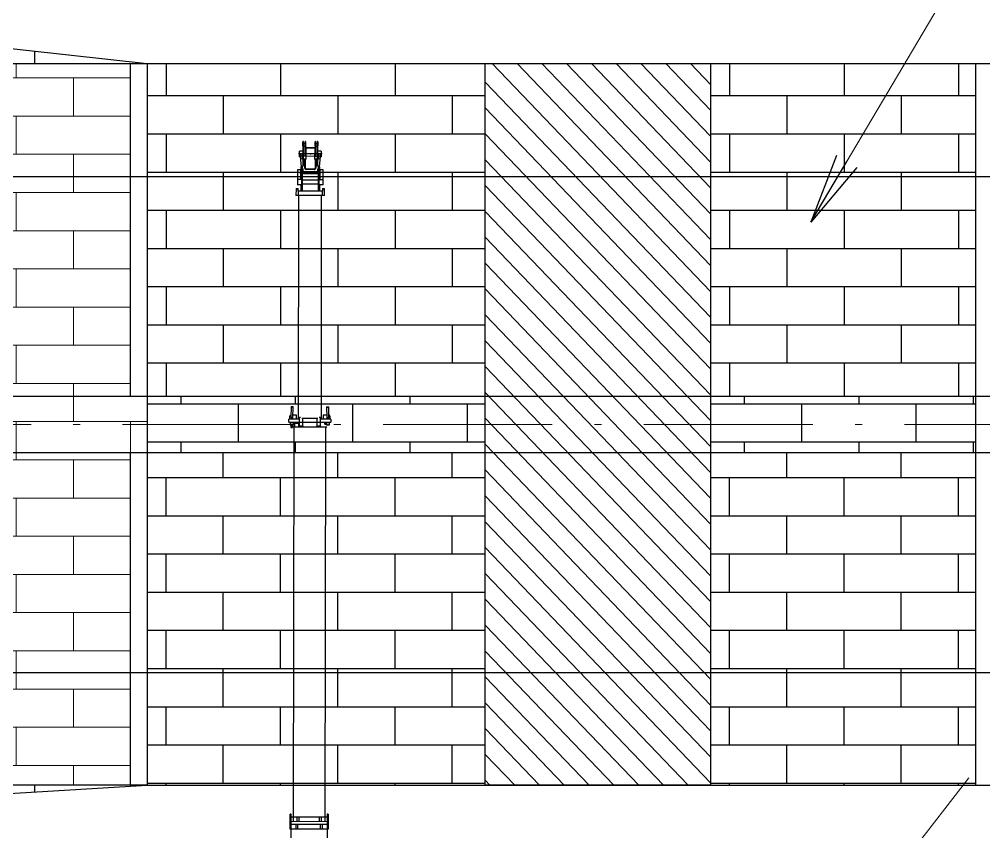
# Model space of a CAD drawing. Header units: millimetres. Extents: x -2078669 to -1085629, y -5987148 to 310365.
# Drawn here: x -1668783 to -1651666, y -5028176 to -5013766 of the extents above; entities that cross this region are included whole.
import ezdxf

# ---------------------------------------------------------------- set-up
doc = ezdxf.new("R2010")
doc.units = ezdxf.units.MM
doc.header["$LTSCALE"] = 500
doc.header["$PDSIZE"] = 300
doc.linetypes.add('SXF_一点短鎖線', pattern=[9.25, 6, -1.5, 0.25, -1.5])
doc.layers.get('Defpoints').update_dxf_attribs({"color": 153})
for name, color, linetype, lineweight in [('D-BGD', 7, 'Continuous', 13), ('D-BMK', 2, 'SXF_一点短鎖線', 13), ('D-BYP-STR1', 2, 'Continuous', 13), ('D-BYP-STR2', 6, 'Continuous', 25), ('D-BYP-STR3', 3, 'Continuous', 25), ('D-BYP-STR8', 5, 'Continuous', 25), ('D-BYP-STRA', 1, 'Continuous', 25), ('D-BYP-STRB', 5, 'Continuous', 25), ('D-BYP-STRC', 1, 'Continuous', 13)]:
    doc.layers.add(name, color=color, linetype=linetype, lineweight=lineweight)
doc.styles.add('MS ゴシック', font='MS Gothic.ttf')
doc.dimstyles.new('DIM-500-F', dxfattribs={"dimscale": 500, "dimtxt": 3.5, "dimasz": 2.5, "dimexe": 0, "dimexo": 2, "dimgap": 0.8, "dimtad": 1, "dimdec": 0, "dimzin": 0, "dimdsep": 46, "dimtxsty": 'MS ゴシック', "dimblk": 'OPEN', "dimcen": 0.1, "dimclrd": 256, "dimclre": 256, "dimclrt": 256, "dimaunit": 1, "dimadec": 4, "dimazin": 0, "dimtfac": 1, "dimtdec": 0, "dimtmove": 2, "dimatfit": 3, "dimldrblk": 'OPEN', "dimfxl": 1, "dimtolj": 1, "dimtzin": 0, "dimlwd": -1, "dimlwe": -1, "dimarcsym": 2})

# ---------------------------------------------------------------- blocks, each defined once
blk = doc.blocks.new('河川平面')
at = {"layer": 'D-BGD', "linetype": 'Continuous'}
blk.add_line((1659033, -2789720, 363439), (1656740, -2792687, 363467), dxfattribs=at)
blk = doc.blocks.new('_Open')
at = {"color": 0, "linetype": 'ByBlock', "lineweight": -2}
for p, q in [((-1, 0.167), (0, 0)), ((-1, -0.167), (0, 0)), ((0, 0), (-1, 0))]:
    blk.add_line(p, q, dxfattribs=at)
blk = doc.blocks.new('A$Cd970f3e8')
at = {"layer": 'D-BYP-STRB'}
for p, q in [((769, 3605), (505, 3606)), ((505, 3606), (505, 3553)), ((680, 3606), (680, 3535)), ((769, 3605), (769, 3535)), ((841, 3627), (834, 3625)), ((835, 3592), (834, 3625)), ((959, 3629), (841, 3627)), ((841, 3591), (841, 3627)), ((959, 3629), (959, 3535)), ((4712, 3703), (4706, 3701)), ((4706, 3668), (4706, 3701)), ((4706, 3668), (4713, 3666)), ((4898, 3706), (4712, 3703)), ((4713, 3666), (4712, 3703)), ((4713, 3666), (4899, 3669)), ((4883, 3731), (4858, 3716)), ((4858, 3716), (4858, 3705)), ((4858, 3668), (4858, 3606)), ((4858, 3606), (4926, 3606)), ((4926, 3731), (4883, 3731)), ((4899, 3669), (4898, 3706)), ((4926, 3703), (4898, 3703)), ((4899, 3672), (4922, 3672)), ((4926, 3740), (4926, 3552)), ((4926, 3739), (4983, 3739)), ((5016, 3664), (4975, 3664)), ((4975, 3633), (5016, 3633)), ((4975, 3626), (5015, 3626)), ((4982, 3552), (4983, 3739)), ((4988, 3712), (4984, 3712)), ((4989, 3665), (4985, 3665)), ((4988, 3709), (4989, 3668)), ((5009, 3716), (4991, 3716)), ((5010, 3662), (4992, 3662)), ((5027, 3717), (5016, 3716)), ((5017, 3663), (5016, 3664)), ((5016, 3633), (5018, 3635)), ((5018, 3635), (5017, 3663)), ((5028, 3662), (5017, 3662)), ((5031, 3710), (5031, 3669)), ((5063, 3070), (5064, 3667)), ((5064, 3647), (12066, 3634)), ((11932, 3694), (12199, 3694)), ((11932, 3694), (11932, 3674)), ((11932, 3674), (19334, 3660)), ((11985, 3674), (11984, 3038)), ((12066, 3673), (12065, 3038)), ((12066, 3673), (12065, 3038)), ((12117, 3694), (12116, 3018)), ((12199, 3694), (12198, 3017)), ((0, 3506), (432, 3505)), ((0, 3506), (0, 3500)), ((0, 3500), (432, 3499)), ((0, 3470), (266, 3470)), ((0, 3470), (0, 3465)), ((0, 3465), (266, 3465)), ((9, 3511), (9, 3506)), ((9, 3511), (77, 3511)), ((9, 3457), (9, 3465)), ((9, 3457), (77, 3457)), ((26, 3511), (26, 3498)), ((26, 3471), (26, 3457)), ((43, 3520), (43, 3455)), ((60, 3511), (60, 3498)), ((60, 3471), (60, 3457)), ((77, 3511), (77, 3506)), ((77, 3457), (77, 3465)), ((89, 3500), (89, 3470)), ((94, 3465), (94, 3454)), ((94, 3454), (214, 3454)), ((112, 3454), (111, 3300)), ((120, 3454), (120, 3300)), ((172, 3567), (172, 3506)), ((172, 3567), (274, 3567)), ((214, 3523), (214, 3506)), ((214, 3523), (317, 3522)), ((214, 3465), (214, 3452)), ((214, 3452), (317, 3451)), ((219, 3544), (219, 3523)), ((223, 3584), (222, 3168)), ((227, 3553), (275, 3553)), ((266, 3551), (265, 3212)), ((266, 3500), (266, 3465)), ((274, 3567), (274, 3553)), ((275, 3553), (448, 3536)), ((317, 3522), (317, 3506)), ((317, 3500), (317, 3451)), ((317, 3474), (474, 3473)), ((317, 3463), (473, 3463)), ((432, 3514), (432, 3473)), ((432, 3514), (497, 3514)), ((451, 3538), (457, 3540)), ((451, 3537), (451, 3538)), ((451, 3521), (451, 3523)), ((456, 3520), (451, 3521)), ((540, 3524), (456, 3524)), ((540, 3519), (456, 3520)), ((457, 3540), (540, 3540)), ((540, 3536), (457, 3536)), ((488, 3506), (532, 3506)), ((491, 3446), (490, 3307)), ((540, 3553), (497, 3553)), ((497, 3553), (497, 3540)), ((497, 3519), (497, 3506)), ((501, 3446), (501, 3307)), ((523, 3513), (523, 3518)), ((523, 3513), (540, 3513)), ((531, 3234), (532, 3513)), ((540, 3559), (540, 3494)), ((540, 3559), (564, 3559)), ((540, 3494), (564, 3494)), ((564, 3559), (564, 3494)), ((680, 3552), (564, 3553)), ((564, 3540), (648, 3540)), ((886, 3535), (564, 3536)), ((886, 3523), (564, 3524)), ((648, 3519), (564, 3519)), ((564, 3513), (581, 3513)), ((573, 3513), (573, 3234)), ((581, 3518), (581, 3513)), ((648, 3540), (654, 3538)), ((654, 3521), (648, 3519)), ((654, 3538), (654, 3536)), ((654, 3523), (654, 3521)), ((687, 3523), (687, 3229)), ((761, 3523), (761, 3229)), ((769, 3542), (886, 3542)), ((835, 3592), (841, 3591)), ((841, 3591), (886, 3591)), ((886, 3535), (885, 3217)), ((959, 3591), (886, 3591)), ((886, 3591), (886, 3535)), ((4926, 3576), (959, 3577)), ((959, 3535), (959, 3217)), ((4894, 3532), (4894, 3552)), ((4894, 3552), (5053, 3551)), ((4916, 3512), (4915, 3226)), ((4916, 3493), (5053, 3493)), ((4982, 3244), (4982, 3493)), ((4988, 3552), (4988, 3493)), ((5053, 3560), (5053, 3485)), ((5053, 3560), (5064, 3560)), ((5053, 3485), (5064, 3485)), ((11984, 3534), (12058, 3534)), ((11985, 3567), (12058, 3566)), ((12117, 3587), (12191, 3587)), ((12117, 3554), (12191, 3554)), ((265, 3289), (0, 3290)), ((0, 3290), (0, 3285)), ((265, 3284), (0, 3285)), ((431, 3254), (0, 3255)), ((0, 3255), (0, 3249)), ((77, 3297), (9, 3297)), ((9, 3290), (9, 3297)), ((26, 3297), (26, 3284)), ((26, 3257), (26, 3244)), ((43, 3300), (43, 3235)), ((60, 3297), (60, 3284)), ((60, 3257), (60, 3243)), ((77, 3290), (77, 3297)), ((89, 3284), (89, 3255)), ((214, 3300), (94, 3300)), ((94, 3300), (94, 3290)), ((317, 3302), (214, 3303)), ((214, 3303), (214, 3289)), ((265, 3289), (265, 3254)), ((317, 3302), (317, 3254)), ((473, 3290), (317, 3291)), ((473, 3280), (317, 3280)), ((431, 3280), (431, 3239)), ((540, 3259), (540, 3194)), ((564, 3259), (540, 3259)), ((564, 3259), (564, 3194)), ((431, 3248), (0, 3249)), ((9, 3249), (9, 3244)), ((77, 3243), (9, 3244)), ((77, 3249), (77, 3243)), ((171, 3248), (171, 3187)), ((274, 3187), (171, 3187)), ((214, 3248), (214, 3232)), ((317, 3231), (214, 3232)), ((218, 3232), (218, 3210)), ((274, 3201), (227, 3201)), ((274, 3201), (274, 3187)), ((448, 3218), (275, 3201)), ((317, 3248), (317, 3231)), ((496, 3239), (431, 3239)), ((450, 3232), (456, 3234)), ((450, 3230), (450, 3232)), ((450, 3215), (450, 3217)), ((456, 3213), (450, 3215)), ((456, 3234), (540, 3234)), ((456, 3230), (540, 3229)), ((456, 3218), (540, 3217)), ((540, 3213), (456, 3213)), ((531, 3247), (488, 3247)), ((490, 3247), (490, 3239)), ((496, 3247), (496, 3239)), ((496, 3234), (496, 3247)), ((496, 3200), (496, 3213)), ((496, 3200), (540, 3200)), ((505, 3200), (505, 3147)), ((505, 3147), (768, 3147)), ((564, 3194), (540, 3194)), ((564, 3234), (648, 3233)), ((564, 3229), (885, 3229)), ((564, 3217), (885, 3217)), ((648, 3213), (564, 3213)), ((564, 3200), (679, 3200)), ((648, 3233), (654, 3232)), ((654, 3215), (648, 3213)), ((654, 3232), (654, 3230)), ((654, 3216), (654, 3215)), ((679, 3217), (679, 3147)), ((768, 3217), (768, 3147)), ((768, 3210), (885, 3209)), ((833, 3126), (834, 3160)), ((833, 3126), (840, 3125)), ((840, 3161), (834, 3160)), ((885, 3161), (840, 3161)), ((840, 3125), (840, 3161)), ((840, 3125), (958, 3122)), ((885, 3217), (885, 3161)), ((885, 3161), (959, 3160)), ((959, 3217), (958, 3122)), ((4925, 3167), (959, 3174)), ((4857, 3132), (4857, 3069)), ((4925, 3132), (4857, 3132)), ((4894, 3186), (4894, 3205)), ((5053, 3185), (4894, 3186)), ((5053, 3243), (4915, 3244)), ((4925, 3186), (4925, 2998)), ((4981, 2998), (4982, 3185)), ((4987, 3244), (4987, 3185)), ((4995, 3075), (4995, 3185)), ((5063, 3173), (4995, 3173)), ((4995, 3093), (5063, 3093)), ((5053, 3252), (5053, 3177)), ((5063, 3252), (5053, 3252)), ((5063, 3177), (5053, 3177)), ((12065, 3077), (5063, 3090)), ((12057, 3178), (11984, 3178)), ((12057, 3145), (11984, 3145)), ((12190, 3124), (12116, 3125)), ((12190, 3157), (12117, 3157)), ((4712, 3072), (4705, 3070)), ((4705, 3037), (4705, 3070)), ((4705, 3037), (4711, 3035)), ((4711, 3035), (4712, 3072)), ((4711, 3035), (4897, 3032)), ((4898, 3068), (4712, 3072)), ((4857, 3021), (4882, 3006)), ((4882, 3006), (4925, 3006)), ((4897, 3032), (4898, 3068)), ((4897, 3035), (4925, 3034)), ((4921, 3065), (4898, 3065)), ((4981, 2998), (4925, 2998)), ((4983, 3025), (4987, 3025)), ((4984, 3072), (4988, 3072)), ((4988, 3069), (4987, 3028)), ((4990, 3021), (5008, 3021)), ((4991, 3075), (5009, 3075)), ((5015, 3021), (5026, 3020)), ((5016, 3075), (5027, 3075)), ((5030, 3068), (5029, 3027)), ((5070, 3070), (5030, 3070)), ((5071, 3062), (5030, 3063)), ((5030, 3032), (5071, 3031)), ((5073, 3060), (5071, 3062)), ((5071, 3031), (5072, 3033)), ((5072, 3033), (5073, 3060)), ((11931, 3038), (11931, 3018)), ((19332, 3025), (11931, 3038)), ((12198, 3017), (11931, 3018))]:
    blk.add_line(p, q, dxfattribs=at)
for centre, radius, start, end in [((4995, 3689), 25.7, 114.4626, 119.0305), ((4995, 3689), 25.7, 240.7632, 247.3501), ((4997, 3709), 8.86, 130.8804, 230.9325), ((4997, 3669), 8.86, 130.8804, 230.9325), ((5004, 3709), 8.86, 310.8802, 50.9323), ((5005, 3669), 8.86, 310.8802, 50.9323), ((5022, 3710), 8.86, 130.8804, 230.9325), ((5022, 3669), 8.86, 130.8804, 230.9325), ((5022, 3710), 8.86, 310.8802, 50.9323), ((5022, 3669), 8.86, 310.8802, 50.9323), ((227, 3544), 8.55, 89.8968, 179.8968), ((274, 3544), 8.55, 84.3604, 89.8927), ((447, 3527), 8.55, 54.9077, 84.3644), ((456, 3530), 5.99, 89.8967, 269.897), ((456, 3530), 6.84, 60.8835, 88.1064), ((456, 3530), 6.84, 271.6873, 298.9101), ((473, 3446), 17.1, 359.8968, 89.8968), ((473, 3446), 27.4, 359.8968, 89.8968), ((649, 3529), 6.84, 91.6873, 118.9101), ((649, 3529), 6.84, 240.8837, 268.1065), ((473, 3307), 17.1, 269.8969, 359.8968), ((473, 3307), 27.4, 269.8969, 359.8968), ((227, 3210), 8.55, 179.8969, 269.8969), ((274, 3210), 8.55, 269.9011, 275.4333), ((447, 3226), 8.55, 275.4294, 304.8859), ((456, 3224), 5.99, 89.8967, 269.897), ((4994, 3048), 25.7, 112.4437, 119.0305), ((4994, 3048), 25.7, 240.7632, 245.3311), ((4996, 3068), 8.86, 128.8612, 228.9133), ((4996, 3028), 8.86, 128.8612, 228.9133), ((5003, 3028), 8.86, 308.8614, 48.9135), ((5003, 3068), 8.86, 308.8614, 48.9135), ((5020, 3027), 8.86, 128.8612, 228.9133), ((5021, 3068), 8.86, 128.8612, 228.9133), ((5021, 3027), 8.86, 308.8614, 48.9135), ((5021, 3068), 8.86, 308.8614, 48.9135)]:
    blk.add_arc(centre, radius, start, end, dxfattribs=at)
blk.add_point((223, 3377), dxfattribs=at)

msp = doc.modelspace()

# ---------------------------------------------------------------- hatches: boundary and pattern name
at = {"layer": 'D-BYP-STR1', "ltscale": 0.01}
h = msp.add_hatch(dxfattribs=at)
h.set_pattern_fill('AR-BRSTD', color=256, scale=10, angle=180)
h.set_pattern_definition([(180, (-2338384, -768750.8), (-8e-14, -677.418), []), (270, (-2338384, -768750.8), (1016, -677.418), [677.418, -677.418])])
h.paths.add_polyline_path([(-1666815.9, -5021452.7), (-1666515.9, -5021452.7), (-1666515.9, -5020452.7), (-1666814.5, -5020452.7), (-1666814.5, -5014552.7), (-1686515.5, -5014552.7), (-1686516.3, -5027352.7), (-1666814.5, -5027352.7)])
at = {"layer": 'D-BYP-STRA', "ltscale": 0.01}
h = msp.add_hatch(dxfattribs=at)
h.set_pattern_fill('AR-BRSTD', color=256, scale=10, angle=180)
h.set_pattern_definition([(180, (-2414970.1, -4259122.3), (4e-07, -677.418), []), (270, (-2414970.1, -4259122.3), (1016, -677.418), [677.418, -677.418])])
edge = h.paths.add_edge_path()
edge.add_line((-1660514.5, -5014552.7), (-1660514.5, -5020452.7))
edge.add_line((-1661814.5, -5020452.7), (-1666514.5, -5020452.7))
edge.add_line((-1666514.5, -5020452.7), (-1666514.5, -5014552.7))
edge.add_line((-1666514.5, -5014552.7), (-1661814.5, -5014552.7))
h = msp.add_hatch(dxfattribs=at)
h.set_pattern_fill('AR-BRSTD', color=256, scale=10, angle=180)
h.set_pattern_definition([(180, (-2404970.1, -4259122.3), (4e-07, -677.418), []), (270, (-2404970.1, -4259122.3), (1016, -677.418), [677.418, -677.418])])
h.paths.add_polyline_path([(-1651814.5, -5014552.7), (-1651814.5, -5020452.7), (-1656514.5, -5020452.7), (-1656514.5, -5014552.7)])
h = msp.add_hatch(dxfattribs=at)
h.set_pattern_fill('AR-BRSTD', color=256, scale=10, angle=180)
h.set_pattern_definition([(180, (-2414709.1, -4259166.8), (4e-07, -677.418), []), (270, (-2414709.1, -4259166.8), (1016, -677.418), [677.418, -677.418])])
edge = h.paths.add_edge_path()
edge.add_line((-1660514.5, -5020452.7), (-1660514.5, -5021452.7))
edge.add_line((-1661814.5, -5021452.7), (-1666514.5, -5021452.7))
edge.add_line((-1666514.5, -5021452.7), (-1666515.4, -5020452.7))
edge.add_line((-1666515.4, -5020452.7), (-1661814.5, -5020452.7))
h = msp.add_hatch(dxfattribs=at)
h.set_pattern_fill('AR-BRSTD', color=256, scale=10, angle=180)
h.set_pattern_definition([(180, (-2404709.1, -4259166.8), (4e-07, -677.418), []), (270, (-2404709.1, -4259166.8), (1016, -677.418), [677.418, -677.418])])
h.paths.add_polyline_path([(-1651814.5, -5020452.7), (-1651814.5, -5021452.7), (-1656514.5, -5021452.7), (-1656515.4, -5020452.7)])
at = {"layer": 'D-BYP-STRA'}
h = msp.add_hatch(dxfattribs=at)
h.set_pattern_fill('AR-BRSTD', color=256, scale=10)
h.set_pattern_definition([(3e-08, (-2414970.1, -4259122.3), (-4e-07, 677.418), []), (90, (-2414970.1, -4259122.3), (-1016, 677.418), [677.418, -677.418])])
edge = h.paths.add_edge_path()
edge.add_line((-1660514.5, -5021452.7), (-1660514.5, -5027352.7))
edge.add_line((-1661814.5, -5027352.7), (-1666514.5, -5027352.7))
edge.add_line((-1666514.5, -5027352.7), (-1666514.5, -5021452.7))
edge.add_line((-1666514.5, -5021452.7), (-1661814.5, -5021452.7))
h = msp.add_hatch(dxfattribs=at)
h.set_pattern_fill('AR-BRSTD', color=256, scale=10)
h.set_pattern_definition([(3e-08, (-2404970.1, -4259122.3), (-4e-07, 677.418), []), (90, (-2404970.1, -4259122.3), (-1016, 677.418), [677.418, -677.418])])
h.paths.add_polyline_path([(-1651814.5, -5021452.7), (-1651814.5, -5027352.7), (-1656514.5, -5027352.7), (-1656514.5, -5021452.7)])
at = {"layer": 'Defpoints', "transparency": 33554687}
h = msp.add_hatch(dxfattribs=at)
h.set_pattern_fill('ANSI31', color=256, scale=100, angle=-91.19293)
h.set_pattern_definition([(313.80707, (-1702868.52, -4812487.02), (229.13177, 219.7837), [])])
h.paths.add_polyline_path([(-1656514.5, -5014552.7), (-1656514.5, -5027352.7), (-1660514.5, -5027352.7), (-1660514.5, -5014552.7)])

# ---------------------------------------------------------------- linework, layer by layer
at = {"layer": 'D-BMK', "linetype": 'SXF_一点短鎖線'}
msp.add_line((-1622324.6, -5020952.7), (-1736237.2, -5020952.7), dxfattribs=at)
at = {"layer": 'D-BYP-STR2'}
for p, q in [((-1668514.5, -5014332.7), (-1668514.5, -5014552.7)), ((-1668514.5, -5027352.7), (-1668514.5, -5027472.7))]:
    msp.add_line(p, q, dxfattribs=at)
for points in [[(-1686514.5, -5014552.7, 0), (-1676514.5, -5014218.7, 0), (-1671514.5, -5014002.7, 0), (-1666514.5, -5014552.7, 0)], [(-1686514.5, -5027352.7, 0), (-1681514.5, -5027444.1, 362400), (-1676514.5, -5027502.7, 0), (-1671514.5, -5027652.7, 0), (-1666514.5, -5027352.7, 362400)]]:
    msp.add_polyline3d(points, dxfattribs=at)
at = {"layer": 'D-BYP-STR3', "ltscale": 0.01}
for p, q in [((-1686514.5, -5014552.7), (-1666514.5, -5014552.7, 0)), ((-1666814.5, -5014552.7), (-1666814.5, -5020452.7)), ((-1666514.5, -5014552.7), (-1666514.5, -5027352.7)), ((-1686514.5, -5016552.7), (-1666514.5, -5016552.7, 0)), ((-1686514.5, -5020452.7), (-1666514.5, -5020452.7, 0)), ((-1686514.5, -5021452.7), (-1666514.5, -5021452.7, 0)), ((-1666814.5, -5021452.7), (-1666814.5, -5027352.7)), ((-1686514.5, -5025352.7), (-1666514.5, -5025352.7, 0)), ((-1666514.5, -5027352.7), (-1686514.5, -5027352.7))]:
    msp.add_line(p, q, dxfattribs=at)
at = {"layer": 'D-BYP-STR8'}
msp.add_circle((-1663651.1, -5032303.4), 26000, dxfattribs=at)
at = {"layer": 'D-BYP-STRA', "lineweight": 30}
for p, q in [((-1666514.5, -5014552.7, 0), (-1646214.5, -5014552.7, 0)), ((-1666514.5, -5016552.7, 0), (-1646214.5, -5016552.7, 0)), ((-1666514.5, -5020452.7, 0), (-1646214.5, -5020452.7, 0)), ((-1666514.5, -5021452.7, 0), (-1646214.5, -5021452.7, 0)), ((-1666514.5, -5025352.7, 0), (-1646214.5, -5025352.7, 0)), ((-1666514.5, -5027352.7, 0), (-1646214.5, -5027352.7, 0))]:
    msp.add_line(p, q, dxfattribs=at)
at = {"layer": 'D-BYP-STRA'}
for p, q in [((-1666514.5, -5014552.7), (-1666514.5, -5027352.7)), ((-1651814.5, -5014552.7, 0), (-1651814.5, -5027352.7, 0))]:
    msp.add_line(p, q, dxfattribs=at)
at = {"layer": 'Defpoints'}
msp.add_lwpolyline([(-1660514.5, -5014552.7), (-1656514.5, -5014552.7), (-1656514.5, -5027352.7), (-1660514.5, -5027352.7)], close=True, dxfattribs=at)

# ---------------------------------------------------------------- block references
at = {"layer": 'D-BGD'}
msp.add_blockref('河川平面', (-3310965.8, -2237499.8), dxfattribs=at)
at = {"layer": 'D-BYP-STR8', "rotation": 270}
msp.add_blockref('A$Cd970f3e8', (-1666994, -5015931.7), dxfattribs=at)

# ---------------------------------------------------------------- leaders
at = {"layer": 'D-BYP-STRC'}
msp.add_leader([(-1654734.8, -5017362.8, 363000), (-1646427.8, -5003328.2, 363000)], dimstyle='DIM-500-F', override={"dimgap": 0.8, "dimtad": 0}, dxfattribs=at)

doc.saveas('drawing.dxf')
